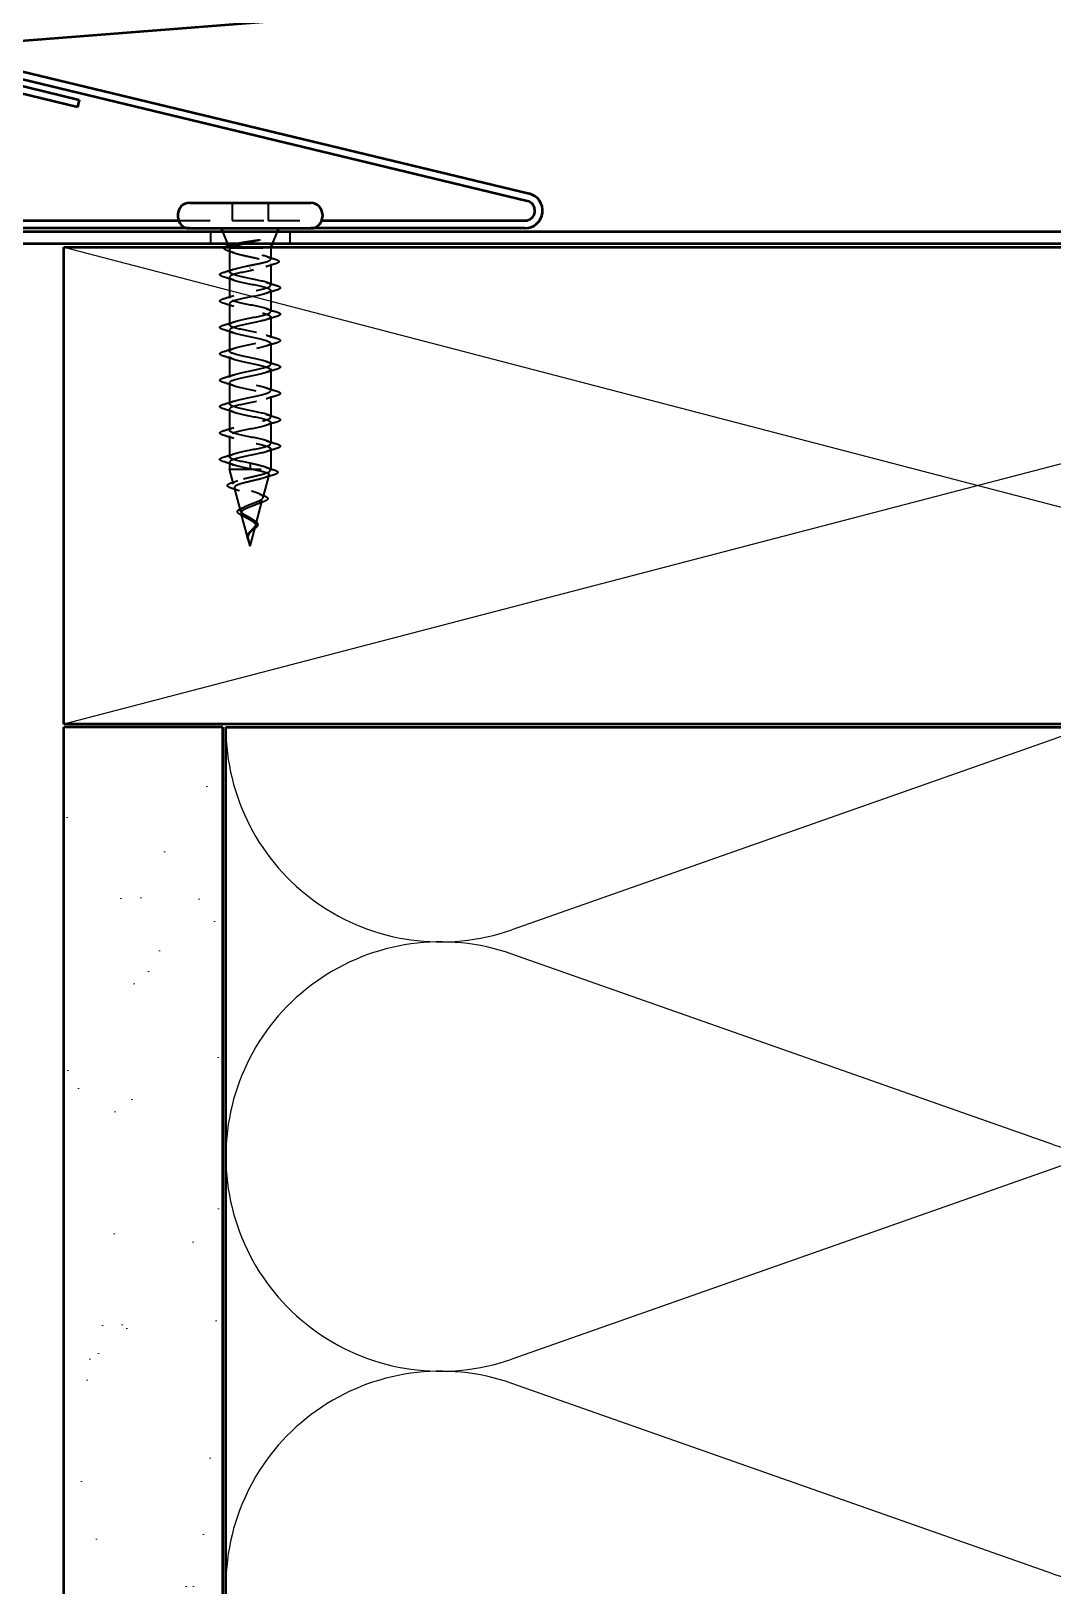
# Model space of a CAD drawing. Header units: inches. Extents: x 0.6 to 33.4, y 0.6 to 21.4.
# Drawn here: x 4.306 to 7.52, y 12.575 to 17.464 of the extents above; entities that cross this region are included whole.
import ezdxf

# ---------------------------------------------------------------- set-up
doc = ezdxf.new("R2010")
doc.units = ezdxf.units.IN
doc.header["$LTSCALE"] = 2
doc.header["$MEASUREMENT"] = 0
doc.linetypes.add('DASHED', pattern=[0.2067, 0.1654, -0.0413])
for name, color, linetype, lineweight in [('Hatch (ANSI)', 7, 'Continuous', 18), ('Hidden (ANSI)', 7, 'DASHED', 35), ('Sketch Geometry (ANSI)', 7, 'Continuous', 25), ('Symbol (ANSI)', 7, 'Continuous', 25), ('Visible (ANSI)', 7, 'Continuous', 50)]:
    doc.layers.add(name, color=color, linetype=linetype, lineweight=lineweight)
doc.styles.add('Note Text (ANSI)', font='tahoma.ttf')
doc.dimstyles.new('Default (ANSI)$7', dxfattribs={"dimscale": 2, "dimtxt": 0.12, "dimasz": 0.098425, "dimexe": 0.125, "dimexo": 0.0625, "dimgap": 0.031496, "dimtad": 0, "dimtih": 1, "dimtoh": 1, "dimrnd": 1e-08, "dimzin": 4, "dimdsep": 46, "dimtxsty": 'Note Text (ANSI)', "dimcen": 0.09, "dimdle": 0.393701, "dimclrd": 256, "dimclre": 256, "dimclrt": 256, "dimadec": 0, "dimazin": 1, "dimtfac": 1, "dimtofl": 0, "dimtmove": 0, "dimatfit": 3, "dimfxl": 0, "dimtolj": 1, "dimtzin": 4, "dimlwd": -1, "dimlwe": -1, "dimarcsym": 0})

msp = doc.modelspace()

# ---------------------------------------------------------------- hatches: boundary and pattern name
at = {"layer": 'Hatch (ANSI)', "true_color": 0x804000}
h = msp.add_hatch(dxfattribs=at)
h.set_pattern_fill('AR-SAND', color=36, scale=0.25, angle=45, style=0)
h.paths.add_polyline_path([(4.40895, 4.37548), (4.40895, 15.27476), (4.90895, 15.27476), (4.90895, 4.37548)])

# ---------------------------------------------------------------- linework, layer by layer
at = {"layer": 'Hidden (ANSI)', "ltscale": 0.053232}
for p, q in [((4.9387, 16.92376), (4.9387, 16.86776)), ((5.0517, 16.92376), (5.0517, 16.86776))]:
    msp.add_line(p, q, dxfattribs=at)
at = {"layer": 'Hidden (ANSI)', "color": 96, "ltscale": 0.160505, "true_color": 0x008000}
for p, q in [((4.77006, 16.86776), (4.9387, 16.86776)), ((5.0517, 16.86776), (5.22034, 16.86776))]:
    msp.add_line(p, q, dxfattribs=at)
at = {"layer": 'Hidden (ANSI)', "ltscale": 0.107515}
msp.add_line((4.9387, 16.86776), (5.0517, 16.86776), dxfattribs=at)
at = {"layer": 'Hidden (ANSI)', "color": 96, "ltscale": 0.037042, "true_color": 0x008000}
for p, q in [((4.8702, 16.83376), (4.8702, 16.79476)), ((5.1202, 16.83376), (5.1202, 16.79476))]:
    msp.add_line(p, q, dxfattribs=at)
at = {"layer": 'Hidden (ANSI)', "ltscale": 0.039947}
for p, q in [((4.92496, 16.79476), (4.90923, 16.83376)), ((5.06544, 16.79476), (5.08117, 16.83376))]:
    msp.add_line(p, q, dxfattribs=at)
at = {"layer": 'Hidden (ANSI)', "ltscale": 0.003456}
msp.add_line((4.92867, 16.78557), (4.92727, 16.78903), dxfattribs=at)
at = {"layer": 'Hidden (ANSI)', "ltscale": 0.066139}
msp.add_line((4.9302, 16.77607), (4.9302, 16.70651), dxfattribs=at)
at = {"layer": 'Hidden (ANSI)', "ltscale": 0.004297}
msp.add_line((4.93386, 16.78176), (4.93554, 16.78176), dxfattribs=at)
at = {"layer": 'Hidden (ANSI)', "ltscale": 0.16912}
msp.add_line((4.93554, 16.78176), (5.0602, 16.78176), dxfattribs=at)
at = {"layer": 'Hidden (ANSI)', "ltscale": 0.002981}
msp.add_line((5.0602, 16.78176), (5.06141, 16.78476), dxfattribs=at)
at = {"layer": 'Hidden (ANSI)', "ltscale": 0.03317}
msp.add_line((5.0602, 16.78176), (5.0602, 16.74683), dxfattribs=at)
at = {"layer": 'Hidden (ANSI)', "ltscale": 0.063883}
msp.add_line((5.0602, 16.7322), (5.0602, 16.66501), dxfattribs=at)
at = {"layer": 'Hidden (ANSI)', "ltscale": 0.062755}
for p, q in [((4.9302, 16.68951), (4.9302, 16.62351)), ((5.0602, 16.64801), (5.0602, 16.58201)), ((4.9302, 16.60651), (4.9302, 16.54051)), ((5.0602, 16.56501), (5.0602, 16.49901)), ((4.9302, 16.52351), (4.9302, 16.45751)), ((5.0602, 16.48201), (5.0602, 16.41601)), ((4.9302, 16.44051), (4.9302, 16.37451)), ((5.0602, 16.39901), (5.0602, 16.33301)), ((4.9302, 16.35751), (4.9302, 16.29151)), ((5.0602, 16.31601), (5.0602, 16.25001)), ((4.9302, 16.27451), (4.9302, 16.20851)), ((5.0602, 16.23301), (5.0602, 16.16701)), ((4.9302, 16.19151), (4.9302, 16.12551))]:
    msp.add_line(p, q, dxfattribs=at)
at = {"layer": 'Hidden (ANSI)', "ltscale": 0.002412}
for p, q in [((4.9952, 16.7178), (4.9952, 16.71973)), ((4.9952, 16.09723), (4.9952, 16.0953))]:
    msp.add_line(p, q, dxfattribs=at)
at = {"layer": 'Hidden (ANSI)', "ltscale": 0.060136}
msp.add_line((5.0602, 16.15001), (5.0602, 16.08676), dxfattribs=at)
at = {"layer": 'Hidden (ANSI)', "ltscale": 0.020614}
msp.add_line((4.9302, 16.10851), (4.9302, 16.08676), dxfattribs=at)
at = {"layer": 'Hidden (ANSI)', "ltscale": 0.194373}
msp.add_line((4.9302, 16.08676), (5.0602, 16.08676), dxfattribs=at)
at = {"layer": 'Hidden (ANSI)', "ltscale": 0.046387}
msp.add_line((4.94282, 16.03961), (4.9302, 16.08676), dxfattribs=at)
at = {"layer": 'Hidden (ANSI)', "ltscale": 0.028664}
for p, q in [((4.9952, 16.10476), (4.9952, 16.09723)), ((4.9952, 16.0953), (4.9952, 16.08776))]:
    msp.add_line(p, q, dxfattribs=at)
at = {"layer": 'Hidden (ANSI)', "ltscale": 0.004328}
msp.add_line((5.059, 16.08227), (5.0602, 16.08676), dxfattribs=at)
at = {"layer": 'Hidden (ANSI)', "ltscale": 0.069707}
msp.add_line((5.03618, 15.99695), (5.05512, 16.06776), dxfattribs=at)
at = {"layer": 'Hidden (ANSI)', "ltscale": 0.072171}
msp.add_line((4.96564, 15.95428), (4.94603, 16.02759), dxfattribs=at)
at = {"layer": 'Hidden (ANSI)', "ltscale": 0.074634}
msp.add_line((5.01335, 15.91162), (5.03363, 15.98743), dxfattribs=at)
at = {"layer": 'Hidden (ANSI)', "ltscale": 0.077103}
msp.add_line((4.98847, 15.86895), (4.96752, 15.94726), dxfattribs=at)
at = {"layer": 'Hidden (ANSI)', "ltscale": 0.062337}
msp.add_line((4.9952, 15.84376), (5.01214, 15.9071), dxfattribs=at)
at = {"layer": 'Hidden (ANSI)', "ltscale": 0.022741}
msp.add_line((4.9952, 15.84376), (4.989, 15.86693), dxfattribs=at)
at = {"layer": 'Hidden (ANSI)', "ltscale": 0.063328}
msp.add_open_spline([(4.92664, 16.77234), (4.92181, 16.77383), (4.91826, 16.77532), (4.91509, 16.77778), (4.91434, 16.77867), (4.91357, 16.78156), (4.91483, 16.78332), (4.91704, 16.78476)], degree=3, knots=[0, 0, 0, 0, 0.0707422, 0.0707422, 0.10601969, 0.10601969, 0.16851019, 0.16851019, 0.16851019, 0.16851019], dxfattribs=at)
at = {"layer": 'Hidden (ANSI)', "ltscale": 0.018879}
msp.add_open_spline([(4.94529, 16.76636), (4.93916, 16.76842), (4.93291, 16.7704), (4.92664, 16.77234)], degree=3, dxfattribs=at)
at = {"layer": 'Hidden (ANSI)', "ltscale": 0.061402}
msp.add_open_spline([(4.93386, 16.78176), (4.93042, 16.78327), (4.92862, 16.78474), (4.92842, 16.7877), (4.9301, 16.78917), (4.93482, 16.79124), (4.93647, 16.79184), (4.93837, 16.79244)], degree=3, knots=[0, 0, 0, 0, 0.06713685, 0.06713685, 0.13596331, 0.13596331, 0.1644502, 0.1644502, 0.1644502, 0.1644502], dxfattribs=at)
at = {"layer": 'Hidden (ANSI)', "ltscale": 0.324094}
msp.add_open_spline([(4.93554, 16.78176), (4.9321, 16.7799), (4.93029, 16.77806), (4.93012, 16.77434), (4.93177, 16.7725), (4.93833, 16.76878), (4.94318, 16.76694), (4.95544, 16.76322), (4.96274, 16.76138), (4.97878, 16.75766), (4.98738, 16.75581), (5.00469, 16.75209), (5.01324, 16.75025), (5.02911, 16.74653), (5.03628, 16.74469), (5.04823, 16.74097), (5.05289, 16.73913), (5.05904, 16.73541), (5.06047, 16.73357), (5.05986, 16.72985), (5.05783, 16.72801), (5.05055, 16.72429), (5.04538, 16.72244), (5.03305, 16.71886), (5.02616, 16.71715), (5.01119, 16.7137), (5.00323, 16.71199), (4.9952, 16.71026)], degree=3, knots=[0, 0, 0, 0, 0.06748173, 0.06748173, 0.13496346, 0.13496346, 0.20244519, 0.20244519, 0.26992692, 0.26992692, 0.33740864, 0.33740864, 0.40489037, 0.40489037, 0.4723721, 0.4723721, 0.53985383, 0.53985383, 0.60733556, 0.60733556, 0.67481729, 0.67481729, 0.74229902, 0.74229902, 0.8048716, 0.8048716, 0.86744418, 0.86744418, 0.86744418, 0.86744418], dxfattribs=at)
at = {"layer": 'Hidden (ANSI)', "ltscale": 0.275683}
msp.add_open_spline([(4.9952, 16.72726), (5.00382, 16.72892), (5.01236, 16.73055), (5.02826, 16.73385), (5.03546, 16.73549), (5.04756, 16.73879), (5.05233, 16.74043), (5.05874, 16.74373), (5.06033, 16.74537), (5.06006, 16.74867), (5.05822, 16.75031), (5.05132, 16.75361), (5.04634, 16.75525), (5.03387, 16.75855), (5.02652, 16.76018), (5.01042, 16.76349), (5.00184, 16.76512), (4.98461, 16.76843), (4.97613, 16.77006), (4.96044, 16.77336), (4.95338, 16.775), (4.9445, 16.7775), (4.94182, 16.77836), (4.93723, 16.78006), (4.93533, 16.78091), (4.93386, 16.78176)], degree=3, knots=[0, 0, 0, 0, 0.06687142, 0.06687142, 0.13374283, 0.13374283, 0.20061425, 0.20061425, 0.26748567, 0.26748567, 0.33435708, 0.33435708, 0.4012285, 0.4012285, 0.46809992, 0.46809992, 0.53497133, 0.53497133, 0.60184275, 0.60184275, 0.66871417, 0.66871417, 0.70324308, 0.70324308, 0.737772, 0.737772, 0.737772, 0.737772], dxfattribs=at)
at = {"layer": 'Hidden (ANSI)', "ltscale": 0.012317}
msp.add_open_spline([(4.94057, 16.78476), (4.93853, 16.78377), (4.93684, 16.78278), (4.93554, 16.78176)], degree=3, dxfattribs=at)
at = {"layer": 'Hidden (ANSI)', "ltscale": 0.073223}
msp.add_open_spline([(4.94703, 16.79476), (4.94747, 16.79487), (4.94791, 16.79497), (4.95493, 16.79657), (4.96278, 16.79804), (4.97846, 16.80069), (4.98591, 16.80186), (5.00127, 16.80422), (5.00907, 16.80539), (5.01665, 16.80656)], degree=3, knots=[0.20156112, 0.20156112, 0.20156112, 0.20156112, 0.20647998, 0.20647998, 0.27868739, 0.27868739, 0.33737749, 0.33737749, 0.39716778, 0.39716778, 0.39716778, 0.39716778], dxfattribs=at)
at = {"layer": 'Hidden (ANSI)', "ltscale": 0.050431}
msp.add_open_spline([(5.02324, 16.80588), (5.01392, 16.80385), (5.00414, 16.80181), (4.98687, 16.79808), (4.97947, 16.79644), (4.97254, 16.79476)], degree=3, knots=[0, 0, 0, 0, 0.07588897, 0.07588897, 0.1353306, 0.1353306, 0.1353306, 0.1353306], dxfattribs=at)
at = {"layer": 'Hidden (ANSI)', "ltscale": 0.014703}
msp.add_open_spline([(5.01665, 16.80656), (5.01865, 16.80687), (5.0207, 16.80713), (5.0244, 16.80746), (5.02575, 16.8075), (5.02665, 16.8074), (5.02685, 16.80737), (5.027, 16.8073), (5.02703, 16.80729), (5.02707, 16.80725), (5.02708, 16.80724), (5.02709, 16.80721), (5.0271, 16.8072), (5.0271, 16.80717), (5.02709, 16.80716), (5.02708, 16.80713), (5.02707, 16.80712), (5.02704, 16.80708), (5.02702, 16.80706), (5.02692, 16.80698), (5.02683, 16.80693), (5.0264, 16.80672), (5.02587, 16.80655), (5.02477, 16.80623), (5.02398, 16.80604), (5.02324, 16.80588)], degree=3, knots=[0, 0, 0, 0, 0.015878436, 0.015878436, 0.030496322, 0.030496322, 0.033768739, 0.033768739, 0.034516096, 0.034516096, 0.034934038, 0.034934038, 0.035218632, 0.035218632, 0.035484827, 0.035484827, 0.035833283, 0.035833283, 0.03649102, 0.03649102, 0.038229075, 0.038229075, 0.045138635, 0.045138635, 0.057165667, 0.057165667, 0.057165667, 0.057165667], dxfattribs=at)
at = {"layer": 'Hidden (ANSI)', "ltscale": 1.076982}
for points, knots in [([(4.9952, 16.10476), (4.96844, 16.1102), (4.94264, 16.11564), (4.93383, 16.12108), (4.92501, 16.12652), (4.93382, 16.13196), (4.95479, 16.1374), (4.97575, 16.14284), (5.00735, 16.14828), (5.02996, 16.15372), (5.05258, 16.15916), (5.06458, 16.1646), (5.05851, 16.17004), (5.05244, 16.17547), (5.02874, 16.18091), (5.00213, 16.18635), (4.97552, 16.19179), (4.94791, 16.19723), (4.93646, 16.20267), (4.925, 16.20811), (4.93052, 16.21355), (4.94959, 16.21899), (4.96866, 16.22443), (4.9999, 16.22987), (5.02391, 16.23531), (5.04792, 16.24075), (5.06298, 16.24619), (5.05972, 16.25162), (5.05647, 16.25706), (5.03514, 16.2625), (5.00898, 16.26794), (4.98283, 16.27338), (4.95373, 16.27882), (4.93976, 16.28426), (4.92579, 16.2897), (4.92796, 16.29514), (4.94491, 16.30058), (4.96187, 16.30602), (4.99239, 16.31146), (5.01753, 16.3169), (5.04267, 16.32234), (5.0606, 16.32777), (5.0602, 16.33321), (5.05979, 16.33865), (5.04108, 16.34409), (5.01567, 16.34953), (4.99027, 16.35497), (4.96001, 16.36041), (4.94369, 16.36585), (4.92737, 16.37129), (4.92616, 16.37673), (4.94081, 16.38217), (4.95546, 16.38761), (4.98492, 16.39305), (5.0109, 16.39849), (5.03687, 16.40392), (5.05748, 16.40936), (5.05993, 16.4148), (5.06238, 16.42024), (5.04649, 16.42568), (5.02213, 16.43112), (4.99777, 16.43656), (4.9667, 16.442), (4.94821, 16.44744), (4.92972, 16.45288), (4.92514, 16.45832), (4.93733, 16.46376), (4.94951, 16.4692), (4.97757, 16.47464), (5.00408, 16.48007), (5.0306, 16.48551), (5.05365, 16.49095), (5.05893, 16.49639), (5.0642, 16.50183), (5.05132, 16.50727), (5.02829, 16.51271), (5.00525, 16.51815), (4.97371, 16.52359), (4.95327, 16.52903), (4.93282, 16.53447), (4.92493, 16.53991), (4.9345, 16.54535), (4.94407, 16.55079), (4.97042, 16.55622), (4.99717, 16.56166), (5.02392, 16.5671), (5.04915, 16.57254), (5.0572, 16.57798), (5.06524, 16.58342), (5.05552, 16.58886), (5.03406, 16.5943), (5.01261, 16.59974), (4.98097, 16.60518), (4.9588, 16.61062), (4.93663, 16.61606), (4.92552, 16.6215), (4.93237, 16.62694), (4.93922, 16.63237), (4.96354, 16.63781), (4.99023, 16.64325), (5.01692, 16.64869), (5.04404, 16.65413), (5.05476, 16.65957), (5.06548, 16.66501), (5.05902, 16.67045), (5.03939, 16.67589), (5.01977, 16.68133), (4.98839, 16.68677), (4.96475, 16.69221), (4.9411, 16.69765), (4.9269, 16.70308), (4.93095, 16.70852), (4.93501, 16.71396), (4.95703, 16.7194), (4.98335, 16.72484), (4.98726, 16.72565), (4.99123, 16.72646), (4.9952, 16.72726)], [-47.1238898, -47.1238898, -47.1238898, -47.1238898, -45.8886129, -45.8886129, -45.8886129, -44.6533359, -44.6533359, -44.6533359, -43.418059, -43.418059, -43.418059, -42.182782, -42.182782, -42.182782, -40.9475051, -40.9475051, -40.9475051, -39.7122281, -39.7122281, -39.7122281, -38.4769512, -38.4769512, -38.4769512, -37.2416742, -37.2416742, -37.2416742, -36.0063973, -36.0063973, -36.0063973, -34.7711204, -34.7711204, -34.7711204, -33.5358434, -33.5358434, -33.5358434, -32.3005665, -32.3005665, -32.3005665, -31.0652895, -31.0652895, -31.0652895, -29.8300126, -29.8300126, -29.8300126, -28.5947356, -28.5947356, -28.5947356, -27.3594587, -27.3594587, -27.3594587, -26.1241817, -26.1241817, -26.1241817, -24.8889048, -24.8889048, -24.8889048, -23.6536278, -23.6536278, -23.6536278, -22.4183509, -22.4183509, -22.4183509, -21.183074, -21.183074, -21.183074, -19.947797, -19.947797, -19.947797, -18.7125201, -18.7125201, -18.7125201, -17.4772431, -17.4772431, -17.4772431, -16.2419662, -16.2419662, -16.2419662, -15.0066892, -15.0066892, -15.0066892, -13.7714123, -13.7714123, -13.7714123, -12.5361353, -12.5361353, -12.5361353, -11.3008584, -11.3008584, -11.3008584, -10.0655815, -10.0655815, -10.0655815, -8.8303045, -8.8303045, -8.8303045, -7.5950276, -7.5950276, -7.5950276, -6.3597506, -6.3597506, -6.3597506, -5.1244737, -5.1244737, -5.1244737, -3.8891967, -3.8891967, -3.8891967, -2.6539198, -2.6539198, -2.6539198, -1.4186428, -1.4186428, -1.4186428, -0.1833659, -0.1833659, -0.1833659, 0, 0, 0, 0]), ([(4.9952, 16.71026), (4.96844, 16.70482), (4.94264, 16.69939), (4.93383, 16.69395), (4.92501, 16.68851), (4.93382, 16.68307), (4.95479, 16.67763), (4.97575, 16.67219), (5.00735, 16.66675), (5.02996, 16.66131), (5.05258, 16.65587), (5.06458, 16.65043), (5.05851, 16.64499), (5.05244, 16.63955), (5.02874, 16.63411), (5.00213, 16.62868), (4.97552, 16.62324), (4.94791, 16.6178), (4.93646, 16.61236), (4.925, 16.60692), (4.93052, 16.60148), (4.94959, 16.59604), (4.96866, 16.5906), (4.9999, 16.58516), (5.02391, 16.57972), (5.04792, 16.57428), (5.06298, 16.56884), (5.05972, 16.5634), (5.05647, 16.55796), (5.03514, 16.55253), (5.00898, 16.54709), (4.98283, 16.54165), (4.95373, 16.53621), (4.93976, 16.53077), (4.92579, 16.52533), (4.92796, 16.51989), (4.94491, 16.51445), (4.96187, 16.50901), (4.99239, 16.50357), (5.01753, 16.49813), (5.04267, 16.49269), (5.0606, 16.48725), (5.0602, 16.48181), (5.05979, 16.47638), (5.04108, 16.47094), (5.01567, 16.4655), (4.99027, 16.46006), (4.96001, 16.45462), (4.94369, 16.44918), (4.92737, 16.44374), (4.92616, 16.4383), (4.94081, 16.43286), (4.95546, 16.42742), (4.98492, 16.42198), (5.0109, 16.41654), (5.03687, 16.4111), (5.05748, 16.40566), (5.05993, 16.40023), (5.06238, 16.39479), (5.04649, 16.38935), (5.02213, 16.38391), (4.99777, 16.37847), (4.9667, 16.37303), (4.94821, 16.36759), (4.92972, 16.36215), (4.92514, 16.35671), (4.93733, 16.35127), (4.94951, 16.34583), (4.97757, 16.34039), (5.00408, 16.33495), (5.0306, 16.32951), (5.05365, 16.32408), (5.05893, 16.31864), (5.0642, 16.3132), (5.05132, 16.30776), (5.02829, 16.30232), (5.00525, 16.29688), (4.97371, 16.29144), (4.95327, 16.286), (4.93282, 16.28056), (4.92493, 16.27512), (4.9345, 16.26968), (4.94407, 16.26424), (4.97042, 16.2588), (4.99717, 16.25336), (5.02392, 16.24793), (5.04915, 16.24249), (5.0572, 16.23705), (5.06524, 16.23161), (5.05552, 16.22617), (5.03406, 16.22073), (5.01261, 16.21529), (4.98097, 16.20985), (4.9588, 16.20441), (4.93663, 16.19897), (4.92552, 16.19353), (4.93237, 16.18809), (4.93922, 16.18265), (4.96354, 16.17721), (4.99023, 16.17178), (5.01692, 16.16634), (5.04404, 16.1609), (5.05476, 16.15546), (5.06548, 16.15002), (5.05902, 16.14458), (5.03939, 16.13914), (5.01977, 16.1337), (4.98839, 16.12826), (4.96475, 16.12282), (4.9411, 16.11738), (4.9269, 16.11194), (4.93095, 16.1065), (4.93501, 16.10107), (4.95703, 16.09563), (4.98335, 16.09019), (4.98726, 16.08938), (4.99123, 16.08857), (4.9952, 16.08776)], [0, 0, 0, 0, 1.2352769, 1.2352769, 1.2352769, 2.4705539, 2.4705539, 2.4705539, 3.7058308, 3.7058308, 3.7058308, 4.9411078, 4.9411078, 4.9411078, 6.1763847, 6.1763847, 6.1763847, 7.4116617, 7.4116617, 7.4116617, 8.6469386, 8.6469386, 8.6469386, 9.8822156, 9.8822156, 9.8822156, 11.1174925, 11.1174925, 11.1174925, 12.3527695, 12.3527695, 12.3527695, 13.5880464, 13.5880464, 13.5880464, 14.8233233, 14.8233233, 14.8233233, 16.0586003, 16.0586003, 16.0586003, 17.2938772, 17.2938772, 17.2938772, 18.5291542, 18.5291542, 18.5291542, 19.7644311, 19.7644311, 19.7644311, 20.9997081, 20.9997081, 20.9997081, 22.234985, 22.234985, 22.234985, 23.470262, 23.470262, 23.470262, 24.7055389, 24.7055389, 24.7055389, 25.9408158, 25.9408158, 25.9408158, 27.1760928, 27.1760928, 27.1760928, 28.4113697, 28.4113697, 28.4113697, 29.6466467, 29.6466467, 29.6466467, 30.8819236, 30.8819236, 30.8819236, 32.1172006, 32.1172006, 32.1172006, 33.3524775, 33.3524775, 33.3524775, 34.5877545, 34.5877545, 34.5877545, 35.8230314, 35.8230314, 35.8230314, 37.0583084, 37.0583084, 37.0583084, 38.2935853, 38.2935853, 38.2935853, 39.5288622, 39.5288622, 39.5288622, 40.7641392, 40.7641392, 40.7641392, 41.9994161, 41.9994161, 41.9994161, 43.2346931, 43.2346931, 43.2346931, 44.46997, 44.46997, 44.46997, 45.705247, 45.705247, 45.705247, 46.9405239, 46.9405239, 46.9405239, 47.1238898, 47.1238898, 47.1238898, 47.1238898])]:
    msp.add_open_spline(points, degree=3, knots=knots, dxfattribs=at)
at = {"layer": 'Hidden (ANSI)', "ltscale": 0.028762}
msp.add_open_spline([(5.07361, 16.73146), (5.06401, 16.72858), (5.05444, 16.72562), (5.04511, 16.72249)], degree=3, dxfattribs=at)
at = {"layer": 'Hidden (ANSI)', "ltscale": 0.025203}
msp.add_open_spline([(5.04735, 16.7548), (5.05563, 16.75214), (5.06406, 16.74959), (5.07251, 16.74711)], degree=3, dxfattribs=at)
at = {"layer": 'Hidden (ANSI)', "ltscale": 0.090199}
msp.add_open_spline([(5.07251, 16.74711), (5.07756, 16.74563), (5.08123, 16.74416), (5.0845, 16.74177), (5.08528, 16.7409), (5.08607, 16.73788), (5.08448, 16.73608), (5.07987, 16.73356), (5.0771, 16.7325), (5.07361, 16.73146)], degree=3, knots=[0, 0, 0, 0, 0.07549597, 0.07549597, 0.11358326, 0.11358326, 0.18511439, 0.18511439, 0.2400252, 0.2400252, 0.2400252, 0.2400252], dxfattribs=at)
at = {"layer": 'Hidden (ANSI)', "ltscale": 0.090851}
for points in [[(4.91242, 16.69046), (4.90736, 16.69195), (4.90379, 16.69341), (4.90084, 16.69593), (4.90019, 16.69693), (4.90023, 16.69989), (4.90185, 16.70128), (4.90633, 16.70358), (4.90905, 16.70458), (4.91242, 16.70557)], [(4.91242, 16.60746), (4.90736, 16.60895), (4.90379, 16.61041), (4.90084, 16.61293), (4.90019, 16.61393), (4.90023, 16.61689), (4.90185, 16.61828), (4.90633, 16.62058), (4.90905, 16.62158), (4.91242, 16.62257)], [(5.07798, 16.66407), (5.08305, 16.66258), (5.08661, 16.66112), (5.08956, 16.6586), (5.09022, 16.65759), (5.09018, 16.65463), (5.08855, 16.65324), (5.08407, 16.65095), (5.08136, 16.64995), (5.07798, 16.64896)], [(5.07798, 16.58107), (5.08305, 16.57958), (5.08661, 16.57812), (5.08956, 16.5756), (5.09022, 16.57459), (5.09018, 16.57163), (5.08855, 16.57024), (5.08407, 16.56795), (5.08136, 16.56695), (5.07798, 16.56596)], [(4.91242, 16.52446), (4.90736, 16.52595), (4.90379, 16.52741), (4.90084, 16.52993), (4.90019, 16.53093), (4.90023, 16.53389), (4.90185, 16.53528), (4.90633, 16.53758), (4.90905, 16.53858), (4.91242, 16.53957)], [(5.07798, 16.49807), (5.08305, 16.49658), (5.08661, 16.49512), (5.08956, 16.4926), (5.09022, 16.49159), (5.09018, 16.48863), (5.08855, 16.48724), (5.08407, 16.48495), (5.08136, 16.48395), (5.07798, 16.48296)], [(4.91242, 16.44146), (4.90736, 16.44295), (4.90379, 16.44441), (4.90084, 16.44693), (4.90019, 16.44793), (4.90023, 16.45089), (4.90185, 16.45228), (4.90633, 16.45458), (4.90905, 16.45558), (4.91242, 16.45657)], [(5.07798, 16.41507), (5.08305, 16.41358), (5.08661, 16.41212), (5.08956, 16.4096), (5.09022, 16.40859), (5.09018, 16.40563), (5.08855, 16.40424), (5.08407, 16.40195), (5.08136, 16.40095), (5.07798, 16.39996)], [(4.91242, 16.35846), (4.90736, 16.35995), (4.90379, 16.36141), (4.90084, 16.36393), (4.90019, 16.36493), (4.90023, 16.36789), (4.90185, 16.36928), (4.90633, 16.37158), (4.90905, 16.37258), (4.91242, 16.37357)], [(5.07798, 16.33207), (5.08305, 16.33058), (5.08661, 16.32912), (5.08956, 16.3266), (5.09022, 16.32559), (5.09018, 16.32263), (5.08855, 16.32124), (5.08407, 16.31895), (5.08136, 16.31795), (5.07798, 16.31696)], [(4.91242, 16.27546), (4.90736, 16.27695), (4.90379, 16.27841), (4.90084, 16.28093), (4.90019, 16.28193), (4.90023, 16.28489), (4.90185, 16.28628), (4.90633, 16.28858), (4.90905, 16.28958), (4.91242, 16.29057)], [(5.07798, 16.24907), (5.08305, 16.24758), (5.08661, 16.24612), (5.08956, 16.2436), (5.09022, 16.24259), (5.09018, 16.23963), (5.08855, 16.23824), (5.08407, 16.23595), (5.08136, 16.23495), (5.07798, 16.23396)], [(4.91242, 16.19246), (4.90736, 16.19395), (4.90379, 16.19541), (4.90084, 16.19793), (4.90019, 16.19893), (4.90023, 16.20189), (4.90185, 16.20328), (4.90633, 16.20558), (4.90905, 16.20658), (4.91242, 16.20757)], [(5.07798, 16.16607), (5.08305, 16.16458), (5.08661, 16.16312), (5.08956, 16.1606), (5.09022, 16.15959), (5.09018, 16.15663), (5.08855, 16.15524), (5.08407, 16.15295), (5.08136, 16.15195), (5.07798, 16.15096)], [(4.91242, 16.10946), (4.90736, 16.11095), (4.90379, 16.11241), (4.90084, 16.11493), (4.90019, 16.11593), (4.90023, 16.11889), (4.90185, 16.12028), (4.90633, 16.12258), (4.90905, 16.12358), (4.91242, 16.12457)]]:
    msp.add_open_spline(points, degree=3, knots=[0, 0, 0, 0, 0.08068206, 0.08068206, 0.12137804, 0.12137804, 0.18811443, 0.18811443, 0.24184971, 0.24184971, 0.24184971, 0.24184971], dxfattribs=at)
at = {"layer": 'Hidden (ANSI)', "ltscale": 0.031888}
for points in [[(4.91242, 16.70557), (4.92311, 16.7087), (4.93377, 16.71193), (4.94418, 16.71534)], [(4.94418, 16.68069), (4.93377, 16.6841), (4.92311, 16.68733), (4.91242, 16.69046)], [(5.04623, 16.67384), (5.05664, 16.67043), (5.0673, 16.6672), (5.07798, 16.66407)], [(4.91242, 16.62257), (4.92311, 16.6257), (4.93377, 16.62893), (4.94418, 16.63234)], [(5.07798, 16.64896), (5.0673, 16.64583), (5.05664, 16.6426), (5.04623, 16.63919)], [(4.94418, 16.59769), (4.93377, 16.6011), (4.92311, 16.60433), (4.91242, 16.60746)], [(5.04623, 16.59084), (5.05664, 16.58743), (5.0673, 16.5842), (5.07798, 16.58107)], [(4.91242, 16.53957), (4.92311, 16.5427), (4.93377, 16.54593), (4.94418, 16.54934)], [(5.07798, 16.56596), (5.0673, 16.56283), (5.05664, 16.5596), (5.04623, 16.55619)], [(4.94418, 16.51469), (4.93377, 16.5181), (4.92311, 16.52133), (4.91242, 16.52446)], [(5.04623, 16.50784), (5.05664, 16.50443), (5.0673, 16.5012), (5.07798, 16.49807)], [(5.07798, 16.48296), (5.0673, 16.47983), (5.05664, 16.4766), (5.04623, 16.47319)], [(4.91242, 16.45657), (4.92311, 16.4597), (4.93377, 16.46293), (4.94418, 16.46634)], [(4.94418, 16.43169), (4.93377, 16.4351), (4.92311, 16.43833), (4.91242, 16.44146)], [(4.91242, 16.37357), (4.92311, 16.3767), (4.93377, 16.37993), (4.94418, 16.38334)], [(5.04623, 16.42484), (5.05664, 16.42143), (5.0673, 16.4182), (5.07798, 16.41507)], [(5.07798, 16.39996), (5.0673, 16.39683), (5.05664, 16.3936), (5.04623, 16.39019)], [(4.94418, 16.34869), (4.93377, 16.3521), (4.92311, 16.35533), (4.91242, 16.35846)], [(5.04623, 16.34184), (5.05664, 16.33843), (5.0673, 16.3352), (5.07798, 16.33207)], [(4.91242, 16.29057), (4.92311, 16.2937), (4.93377, 16.29693), (4.94418, 16.30034)], [(5.07798, 16.31696), (5.0673, 16.31383), (5.05664, 16.3106), (5.04623, 16.30719)], [(4.94418, 16.26569), (4.93377, 16.2691), (4.92311, 16.27233), (4.91242, 16.27546)], [(5.04623, 16.25884), (5.05664, 16.25543), (5.0673, 16.2522), (5.07798, 16.24907)], [(5.07798, 16.23396), (5.0673, 16.23083), (5.05664, 16.2276), (5.04623, 16.22419)], [(4.91242, 16.20757), (4.92311, 16.2107), (4.93377, 16.21393), (4.94418, 16.21734)], [(4.94418, 16.18269), (4.93377, 16.1861), (4.92311, 16.18933), (4.91242, 16.19246)], [(4.91242, 16.12457), (4.92311, 16.1277), (4.93377, 16.13093), (4.94418, 16.13434)], [(5.04623, 16.17584), (5.05664, 16.17243), (5.0673, 16.1692), (5.07798, 16.16607)], [(5.07798, 16.15096), (5.0673, 16.14783), (5.05664, 16.1446), (5.04623, 16.14119)], [(4.94418, 16.09969), (4.93377, 16.1031), (4.92311, 16.10633), (4.91242, 16.10946)]]:
    msp.add_open_spline(points, degree=3, dxfattribs=at)
at = {"layer": 'Hidden (ANSI)', "ltscale": 0.504207}
msp.add_open_spline([(4.9952, 15.93295), (4.99164, 15.93498), (4.98797, 15.93693), (4.98083, 15.94087), (4.97747, 15.94281), (4.97166, 15.9467), (4.96932, 15.94862), (4.9661, 15.95248), (4.96532, 15.95438), (4.96554, 15.95821), (4.9666, 15.9601), (4.9705, 15.96391), (4.97334, 15.96578), (4.98047, 15.96956), (4.98471, 15.97143), (4.994, 15.97519), (4.99896, 15.97705), (5.00888, 15.98079), (5.01372, 15.98264), (5.02254, 15.98637), (5.02639, 15.98821), (5.03247, 15.99193), (5.03458, 15.99376), (5.03667, 15.99747), (5.03656, 15.9993), (5.03405, 16.00299), (5.0316, 16.00481), (5.02462, 16.0085), (5.0201, 16.01031), (5.00958, 16.01399), (5.00364, 16.0158), (4.99115, 16.01947), (4.98472, 16.02128), (4.97226, 16.02494), (4.96639, 16.02675), (4.95605, 16.0304), (4.95174, 16.0322), (4.94537, 16.03585), (4.94343, 16.03765), (4.94229, 16.04129), (4.94316, 16.04309), (4.94771, 16.04672), (4.9514, 16.04852), (4.96118, 16.05214), (4.96722, 16.05394), (4.98089, 16.05756), (4.9884, 16.05935), (5.00392, 16.06297), (5.01176, 16.06476), (5.02668, 16.06838), (5.03358, 16.07017), (5.04546, 16.07378), (5.05027, 16.07557), (5.05662, 16.07894), (5.0584, 16.0805), (5.05948, 16.08365), (5.05871, 16.08521), (5.05668, 16.08676)], degree=3, knots=[0, 0, 0, 0, 0.0315308, 0.0315308, 0.0641805, 0.0641805, 0.0979786, 0.0979786, 0.1329491, 0.1329491, 0.1691118, 0.1691118, 0.2064833, 0.2064833, 0.2450775, 0.2450775, 0.2849064, 0.2849064, 0.3259802, 0.3259802, 0.3683075, 0.3683075, 0.4118959, 0.4118959, 0.4567522, 0.4567522, 0.5028821, 0.5028821, 0.5502906, 0.5502906, 0.5989824, 0.5989824, 0.6489613, 0.6489613, 0.7002309, 0.7002309, 0.7527945, 0.7527945, 0.8066547, 0.8066547, 0.8618141, 0.8618141, 0.918275, 0.918275, 0.9760395, 0.9760395, 1.0351092, 1.0351092, 1.095486, 1.095486, 1.1571712, 1.1571712, 1.2201662, 1.2201662, 1.2761521, 1.2761521, 1.3331843, 1.3331843, 1.3331843, 1.3331843], dxfattribs=at)
at = {"layer": 'Hidden (ANSI)', "ltscale": 0.544082}
msp.add_open_spline([(5.00066, 16.08676), (5.00911, 16.08509), (5.01724, 16.08341), (5.03178, 16.08003), (5.03806, 16.07835), (5.04793, 16.07496), (5.05148, 16.07329), (5.05537, 16.0699), (5.05573, 16.06822), (5.05329, 16.06483), (5.05056, 16.06315), (5.04241, 16.05975), (5.03714, 16.05807), (5.0248, 16.05467), (5.0179, 16.05299), (5.00346, 16.04959), (4.99607, 16.0479), (4.98186, 16.04449), (4.97515, 16.04281), (4.96336, 16.0394), (4.95835, 16.03771), (4.95069, 16.0343), (4.94807, 16.03261), (4.94555, 16.02919), (4.94562, 16.0275), (4.94838, 16.02407), (4.95099, 16.02238), (4.95833, 16.01895), (4.96294, 16.01725), (4.97348, 16.01382), (4.97926, 16.01212), (4.99116, 16.00868), (4.99714, 16.00698), (5.00843, 16.00353), (5.01365, 16.00182), (5.02258, 15.99837), (5.02624, 15.99666), (5.03151, 15.9932), (5.03312, 15.99148), (5.0341, 15.98801), (5.03352, 15.98629), (5.03031, 15.98281), (5.02777, 15.98109), (5.02115, 15.9776), (5.01718, 15.97587), (5.00845, 15.97236), (5.00381, 15.97063), (4.99456, 15.96711), (4.99005, 15.96537), (4.98185, 15.96184), (4.97823, 15.96009), (4.97239, 15.95654), (4.9702, 15.95478), (4.96754, 15.95121), (4.96705, 15.94944), (4.9678, 15.94585), (4.96897, 15.94407), (4.97273, 15.94045), (4.97522, 15.93865), (4.98073, 15.93522), (4.98356, 15.93363), (4.98939, 15.93041), (4.99234, 15.92882), (4.9952, 15.92718)], degree=3, knots=[0, 0, 0, 0, 0.0662455, 0.0662455, 0.1312266, 0.1312266, 0.1949439, 0.1949439, 0.2573984, 0.2573984, 0.3185909, 0.3185909, 0.3785225, 0.3785225, 0.4371941, 0.4371941, 0.4946071, 0.4946071, 0.5507627, 0.5507627, 0.6056626, 0.6056626, 0.6593082, 0.6593082, 0.7117016, 0.7117016, 0.7628447, 0.7628447, 0.8127399, 0.8127399, 0.8613896, 0.8613896, 0.9087967, 0.9087967, 0.9549645, 0.9549645, 0.9998965, 0.9998965, 1.0435967, 1.0435967, 1.0860698, 1.0860698, 1.1273208, 1.1273208, 1.1673558, 1.1673558, 1.2061815, 1.2061815, 1.2438056, 1.2438056, 1.2802371, 1.2802371, 1.3154864, 1.3154864, 1.3495657, 1.3495657, 1.3824892, 1.3824892, 1.4142741, 1.4142741, 1.4412543, 1.4412543, 1.4671582, 1.4671582, 1.4671582, 1.4671582], dxfattribs=at)
at = {"layer": 'Hidden (ANSI)', "ltscale": 0.078553}
msp.add_open_spline([(5.05668, 16.08676), (5.05386, 16.0887), (5.04943, 16.09062), (5.03787, 16.09449), (5.03085, 16.09641), (5.01867, 16.09942), (5.01413, 16.10049), (5.00477, 16.10263), (5, 16.10369), (4.9952, 16.10476)], degree=3, knots=[0, 0, 0, 0, 0.06772236, 0.06772236, 0.13544473, 0.13544473, 0.17287087, 0.17287087, 0.21029702, 0.21029702, 0.21029702, 0.21029702], dxfattribs=at)
at = {"layer": 'Hidden (ANSI)', "ltscale": 0.005187}
msp.add_open_spline([(4.9952, 16.08776), (4.99702, 16.08743), (4.99884, 16.0871), (5.00066, 16.08676)], degree=3, dxfattribs=at)
at = {"layer": 'Hidden (ANSI)', "ltscale": 0.02659}
msp.add_open_spline([(5.04431, 16.09233), (5.05289, 16.08941), (5.06169, 16.08663), (5.07055, 16.08393)], degree=3, dxfattribs=at)
at = {"layer": 'Hidden (ANSI)', "ltscale": 0.086584}
msp.add_open_spline([(4.93973, 16.02509), (4.935, 16.02657), (4.9312, 16.02805), (4.92588, 16.03104), (4.92417, 16.03261), (4.92372, 16.03642), (4.92508, 16.03813), (4.92947, 16.04096), (4.93265, 16.0423), (4.9367, 16.04361)], degree=3, knots=[0, 0, 0, 0, 0.05815934, 0.05815934, 0.11692964, 0.11692964, 0.1740838, 0.1740838, 0.23024531, 0.23024531, 0.23024531, 0.23024531], dxfattribs=at)
at = {"layer": 'Hidden (ANSI)', "ltscale": 0.020481}
msp.add_open_spline([(4.9367, 16.04361), (4.94342, 16.04579), (4.95007, 16.04804), (4.9565, 16.05041)], degree=3, dxfattribs=at)
at = {"layer": 'Hidden (ANSI)', "ltscale": 0.028509}
msp.add_open_spline([(5.0685, 16.06788), (5.05894, 16.06507), (5.04942, 16.06218), (5.04013, 16.05911)], degree=3, dxfattribs=at)
at = {"layer": 'Hidden (ANSI)', "ltscale": 0.089652}
msp.add_open_spline([(5.07055, 16.08393), (5.07542, 16.08245), (5.07889, 16.08097), (5.08176, 16.0784), (5.08239, 16.07739), (5.08238, 16.07448), (5.08089, 16.07305), (5.07623, 16.07043), (5.07284, 16.06916), (5.0685, 16.06788)], degree=3, knots=[0, 0, 0, 0, 0.07651785, 0.07651785, 0.11470873, 0.11470873, 0.17661331, 0.17661331, 0.23858222, 0.23858222, 0.23858222, 0.23858222], dxfattribs=at)
at = {"layer": 'Hidden (ANSI)', "ltscale": 0.023076}
msp.add_open_spline([(4.96223, 16.01759), (4.95496, 16.02023), (4.94737, 16.02271), (4.93973, 16.02509)], degree=3, dxfattribs=at)
at = {"layer": 'Hidden (ANSI)', "ltscale": 0.01577}
msp.add_open_spline([(5.02254, 16.00924), (5.02721, 16.00729), (5.03213, 16.00543), (5.03714, 16.00363)], degree=3, dxfattribs=at)
at = {"layer": 'Hidden (ANSI)', "ltscale": 0.081692}
msp.add_open_spline([(5.03714, 16.00363), (5.04132, 16.00213), (5.04469, 16.0006), (5.04927, 15.99739), (5.05068, 15.99556), (5.05054, 15.9918), (5.04936, 15.99019), (5.04554, 15.98723), (5.04281, 15.98579), (5.03738, 15.9835), (5.03511, 15.98264), (5.03264, 15.98178)], degree=3, knots=[0, 0, 0, 0, 0.05135843, 0.05135843, 0.10223548, 0.10223548, 0.14712421, 0.14712421, 0.19129017, 0.19129017, 0.21725135, 0.21725135, 0.21725135, 0.21725135], dxfattribs=at)
at = {"layer": 'Hidden (ANSI)', "ltscale": 0.073601}
msp.add_open_spline([(4.97533, 15.93762), (4.97187, 15.93913), (4.96867, 15.94063), (4.96325, 15.94356), (4.96097, 15.94502), (4.95748, 15.94802), (4.95627, 15.94961), (4.95538, 15.95295), (4.95578, 15.95472), (4.9579, 15.95771), (4.95947, 15.95903), (4.96352, 15.96161), (4.96607, 15.96287), (4.96898, 15.9641)], degree=3, knots=[0, 0, 0, 0, 0.03175002, 0.03175002, 0.06375291, 0.06375291, 0.09788531, 0.09788531, 0.13242329, 0.13242329, 0.16389148, 0.16389148, 0.19582475, 0.19582475, 0.19582475, 0.19582475], dxfattribs=at)
at = {"layer": 'Hidden (ANSI)', "ltscale": 0.010974}
msp.add_open_spline([(4.96898, 15.9641), (4.97221, 15.96547), (4.97533, 15.96689), (4.97824, 15.96836)], degree=3, dxfattribs=at)
at = {"layer": 'Hidden (ANSI)', "ltscale": 0.017258}
msp.add_open_spline([(5.03264, 15.98178), (5.02711, 15.97985), (5.02167, 15.97783), (5.01661, 15.97568)], degree=3, dxfattribs=at)
at = {"layer": 'Hidden (ANSI)', "ltscale": 0.010901}
msp.add_open_spline([(4.98419, 15.93329), (4.98149, 15.9348), (4.97848, 15.93624), (4.97533, 15.93762)], degree=3, dxfattribs=at)
at = {"layer": 'Hidden (ANSI)', "ltscale": 0.089656}
msp.add_open_spline([(4.98771, 15.87322), (4.9875, 15.87603), (4.98793, 15.87866), (4.99011, 15.88389), (4.99179, 15.88633), (4.99594, 15.89122), (4.99832, 15.89353), (5.00318, 15.89817), (5.00554, 15.90038), (5.00966, 15.90483), (5.01132, 15.90698), (5.01347, 15.91128), (5.0139, 15.91337), (5.01333, 15.91757), (5.0123, 15.91961), (5.009, 15.92357), (5.00683, 15.92544), (5.00154, 15.92923), (4.99845, 15.9311), (4.9952, 15.93295)], degree=3, knots=[0, 0, 0, 0, 0.02542118, 0.02542118, 0.05061597, 0.05061597, 0.07599611, 0.07599611, 0.10184452, 0.10184452, 0.12835573, 0.12835573, 0.15566688, 0.15566688, 0.18387744, 0.18387744, 0.21097071, 0.21097071, 0.23938117, 0.23938117, 0.23938117, 0.23938117], dxfattribs=at)
at = {"layer": 'Hidden (ANSI)', "ltscale": 0.083957}
msp.add_open_spline([(4.9952, 15.92718), (4.99838, 15.92536), (5.00139, 15.92352), (5.00652, 15.91976), (5.00859, 15.91789), (5.01149, 15.91407), (5.01231, 15.91218), (5.0126, 15.9083), (5.01211, 15.90637), (5.01, 15.9024), (5.00845, 15.90043), (5.00466, 15.89635), (5.00252, 15.89433), (4.99816, 15.89012), (4.99603, 15.88803), (4.99231, 15.88365), (4.99078, 15.88147), (4.98914, 15.87781), (4.98871, 15.87645), (4.98823, 15.87371), (4.98818, 15.87235), (4.98829, 15.87095)], degree=3, knots=[0, 0, 0, 0, 0.02818547, 0.02818547, 0.05535616, 0.05535616, 0.08155578, 0.08155578, 0.10684016, 0.10684016, 0.13128192, 0.13128192, 0.1549776, 0.1549776, 0.17805851, 0.17805851, 0.20070773, 0.20070773, 0.21389493, 0.21389493, 0.22660204, 0.22660204, 0.22660204, 0.22660204], dxfattribs=at)
at = {"layer": 'Hidden (ANSI)', "ltscale": 0.004115}
msp.add_open_spline([(5.00063, 15.89228), (4.99983, 15.89166), (4.9991, 15.89103), (4.99845, 15.89038)], degree=3, dxfattribs=at)
at = {"layer": 'Hidden (ANSI)', "ltscale": 0.060472}
msp.add_open_spline([(5.0078, 15.92511), (5.01058, 15.92351), (5.01302, 15.92184), (5.01669, 15.91842), (5.01801, 15.91662), (5.0192, 15.91303), (5.01917, 15.91122), (5.01801, 15.90787), (5.01698, 15.90626), (5.01412, 15.90298), (5.01221, 15.90125), (5.00801, 15.89783), (5.00567, 15.89609), (5.00243, 15.89365), (5.00153, 15.89297), (5.00063, 15.89228)], degree=3, knots=[0, 0, 0, 0, 0.02871406, 0.02871406, 0.05661209, 0.05661209, 0.08235503, 0.08235503, 0.10555604, 0.10555604, 0.1295507, 0.1295507, 0.15224391, 0.15224391, 0.16083111, 0.16083111, 0.16083111, 0.16083111], dxfattribs=at)
at = {"layer": 'Hidden (ANSI)', "ltscale": 0.006235}
msp.add_open_spline([(5.00353, 15.9278), (5.00484, 15.92688), (5.00628, 15.92599), (5.0078, 15.92511)], degree=3, dxfattribs=at)
at = {"layer": 'Hidden (ANSI)', "ltscale": 0.018237}
msp.add_open_spline([(4.98668, 15.872), (4.98638, 15.87395), (4.98645, 15.87588), (4.98738, 15.87957), (4.98822, 15.88136), (4.99012, 15.88429), (4.99106, 15.88549), (4.9921, 15.88665)], degree=3, knots=[0, 0, 0, 0, 0.018430565, 0.018430565, 0.036071151, 0.036071151, 0.04873514, 0.04873514, 0.04873514, 0.04873514], dxfattribs=at)
at = {"layer": 'Hidden (ANSI)', "ltscale": 0.013567}
msp.add_open_spline([(4.99161, 15.85984), (4.99063, 15.8618), (4.98959, 15.86375), (4.98791, 15.86745), (4.98724, 15.86926), (4.98679, 15.87134), (4.98673, 15.87167), (4.98668, 15.872)], degree=3, knots=[0, 0, 0, 0, 0.016775095, 0.016775095, 0.033169004, 0.033169004, 0.03632094, 0.03632094, 0.03632094, 0.03632094], dxfattribs=at)
at = {"layer": 'Hidden (ANSI)', "ltscale": 0.003543}
msp.add_open_spline([(4.98822, 15.86996), (4.98809, 15.87048), (4.98799, 15.87101), (4.98782, 15.8721), (4.98775, 15.87266), (4.98771, 15.87322)], degree=3, knots=[0, 0, 0, 0, 0.0046577974, 0.0046577974, 0.0097216205, 0.0097216205, 0.0097216205, 0.0097216205], dxfattribs=at)
at = {"layer": 'Hidden (ANSI)', "ltscale": 0.014821}
msp.add_open_spline([(4.99009, 15.86357), (4.99069, 15.86192), (4.99124, 15.86064), (4.99154, 15.85998), (4.99159, 15.85987), (4.99164, 15.85977), (4.99165, 15.85975), (4.99167, 15.85972), (4.99168, 15.85971), (4.99169, 15.8597), (4.99169, 15.8597), (4.99169, 15.8597), (4.99169, 15.8597), (4.99169, 15.8597), (4.99169, 15.8597), (4.99169, 15.8597), (4.99169, 15.8597), (4.99169, 15.8597), (4.99169, 15.85971), (4.99169, 15.85971), (4.99169, 15.85972), (4.99169, 15.85974), (4.99169, 15.85976), (4.99165, 15.85989), (4.99158, 15.86011), (4.99144, 15.86051), (4.99129, 15.86091), (4.9909, 15.86195), (4.99067, 15.86255), (4.98957, 15.86543), (4.98874, 15.86768), (4.98822, 15.86996)], degree=3, knots=[0, 0, 0, 0, 0.01397013, 0.01397013, 0.01635801, 0.01635801, 0.01712636, 0.01712636, 0.01759978, 0.01759978, 0.01773598, 0.01773598, 0.01781809, 0.01781809, 0.01788584, 0.01788584, 0.01795891, 0.01795891, 0.01807628, 0.01807628, 0.01833703, 0.01833703, 0.01916095, 0.01916095, 0.02439922, 0.02439922, 0.04499316, 0.04499316, 0.07213098, 0.07213098, 0.1773839, 0.1773839, 0.1773839, 0.1773839], dxfattribs=at)
at = {"layer": 'Hidden (ANSI)', "ltscale": 0.007962}
msp.add_open_spline([(4.98829, 15.87095), (4.98837, 15.86995), (4.98853, 15.86893), (4.98909, 15.86648), (4.98955, 15.86504), (4.99009, 15.86357)], degree=3, knots=[0, 0, 0, 0, 0.009046419, 0.009046419, 0.021574315, 0.021574315, 0.021574315, 0.021574315], dxfattribs=at)
at = {"layer": 'Hidden (ANSI)', "ltscale": 0.001758}
msp.add_open_spline([(4.9921, 15.88665), (4.99235, 15.88693), (4.9926, 15.88722), (4.99282, 15.88751)], degree=3, dxfattribs=at)
at = {"layer": 'Sketch Geometry (ANSI)', "color": 36, "true_color": 0x804000}
for p, q in [((4.40895, 16.78476), (10.15895, 15.28476)), ((10.15895, 16.78476), (4.40895, 15.28476))]:
    msp.add_line(p, q, dxfattribs=at)
at = {"layer": 'Sketch Geometry (ANSI)', "color": 150, "true_color": 0x0080ff}
for p, q in [((7.52003, 15.23654), (5.81787, 14.63799)), ((7.52003, 13.96299), (5.81787, 14.56154)), ((7.52003, 13.88654), (5.81787, 13.28799)), ((7.52003, 12.61299), (5.81787, 13.21154))]:
    msp.add_line(p, q, dxfattribs=at)
for centre, start, end in [((5.59395, 15.27476), 180, 289.3739), ((7.74395, 14.59976), 250.6261, 109.3739), ((5.59395, 13.92476), 70.6261, 180), ((5.59395, 13.92476), 180, 289.3739), ((7.74395, 13.24976), 250.6261, 109.3739), ((5.59395, 12.57476), 70.6261, 180)]:
    msp.add_arc(centre, 0.675, start, end, dxfattribs=at)
at = {"layer": 'Visible (ANSI)', "color": 5, "true_color": 0x0000ff}
msp.add_line((10.18425, 17.89658), (3.90975, 17.4034), dxfattribs=at)
at = {"layer": 'Visible (ANSI)', "color": 96, "true_color": 0x008000}
for p, q in [((4.00466, 17.35718), (4.45772, 17.24811)), ((5.86702, 16.9294), (4.00934, 17.37663)), ((4.01496, 17.39996), (5.87263, 16.95273)), ((4.4521, 17.22478), (3.99905, 17.33385)), ((4.45772, 17.24811), (4.4521, 17.22478)), ((3.9462, 16.86776), (4.77006, 16.86776)), ((5.22034, 16.86776), (5.8597, 16.86776)), ((4.8047, 16.84376), (3.9462, 16.84376)), ((3.9952, 16.83376), (9.04676, 16.83376)), ((5.8597, 16.84376), (5.1857, 16.84376)), ((9.04676, 16.79476), (3.9952, 16.79476))]:
    msp.add_line(p, q, dxfattribs=at)
at = {"layer": 'Visible (ANSI)'}
for p, q in [((4.8047, 16.92376), (5.1857, 16.92376)), ((4.7677, 16.88676), (4.7677, 16.88076)), ((5.2227, 16.88676), (5.2227, 16.88076)), ((4.8047, 16.84376), (5.1857, 16.84376)), ((4.90923, 16.83376), (4.9052, 16.84376)), ((5.08117, 16.83376), (5.0852, 16.84376)), ((4.92727, 16.78903), (4.92496, 16.79476)), ((5.06141, 16.78476), (5.06544, 16.79476))]:
    msp.add_line(p, q, dxfattribs=at)
at = {"layer": 'Visible (ANSI)', "color": 36, "true_color": 0x804000}
for p, q in [((4.40895, 16.78476), (10.15895, 16.78476)), ((4.40895, 15.28476), (4.40895, 16.78476)), ((10.15895, 15.28476), (4.40895, 15.28476)), ((4.40895, 4.37548), (4.40895, 15.27476)), ((4.90895, 15.27476), (4.40895, 15.27476)), ((4.90895, 4.37548), (4.90895, 15.27476))]:
    msp.add_line(p, q, dxfattribs=at)
at = {"layer": 'Visible (ANSI)', "color": 150, "true_color": 0x0080ff}
for p, q in [((4.91895, 4.37548), (4.91895, 15.27476)), ((4.91895, 15.27476), (8.41895, 15.27476))]:
    msp.add_line(p, q, dxfattribs=at)
at = {"layer": 'Visible (ANSI)'}
for centre, start, end in [((4.8047, 16.88676), 90, 180), ((5.1857, 16.88676), 0, 90), ((4.8047, 16.88076), 180, 270), ((5.1857, 16.88076), 270, 0)]:
    msp.add_arc(centre, 0.037, start, end, dxfattribs=at)
at = {"layer": 'Visible (ANSI)', "color": 96, "true_color": 0x008000}
for radius in [0.05525, 0.03125]:
    msp.add_arc((5.8597, 16.89901), radius, 270, 76.46375, dxfattribs=at)
at = {"layer": 'Visible (ANSI)'}
for points, knots in [([(4.91704, 16.78476), (4.91713, 16.78482), (4.91722, 16.78488), (4.91839, 16.78561), (4.91972, 16.78626), (4.92318, 16.78769), (4.92543, 16.78847), (4.92801, 16.78925)], [0.168510187, 0.168510187, 0.168510187, 0.168510187, 0.170990562, 0.170990562, 0.200558495, 0.200558495, 0.236137518, 0.236137518, 0.236137518, 0.236137518]), ([(4.97254, 16.79476), (4.97089, 16.79437), (4.96927, 16.79397), (4.96, 16.79162), (4.95318, 16.78967), (4.94494, 16.7867), (4.94259, 16.78574), (4.94057, 16.78476)], [0.1353306, 0.1353306, 0.1353306, 0.1353306, 0.1494652, 0.1494652, 0.21768686, 0.21768686, 0.2504132, 0.2504132, 0.2504132, 0.2504132])]:
    msp.add_open_spline(points, degree=3, knots=knots, dxfattribs=at)
for points in [[(4.92801, 16.78925), (4.93147, 16.7903), (4.93493, 16.79136), (4.93837, 16.79244)], [(4.93837, 16.79244), (4.94085, 16.79322), (4.94375, 16.79399), (4.94703, 16.79476)]]:
    msp.add_open_spline(points, degree=3, dxfattribs=at)

# ---------------------------------------------------------------- leaders
at = {"layer": 'Symbol (ANSI)', "annotation_type": 0, "has_hookline": 1, "hookline_direction": 0, "text_width": 1.98995}
msp.add_leader([(4.91895, 10.50229), (13.08304, 12.65398)], dimstyle='Default (ANSI)$7', override={"dimtad": 0}, dxfattribs=at)

doc.saveas('drawing.dxf')
